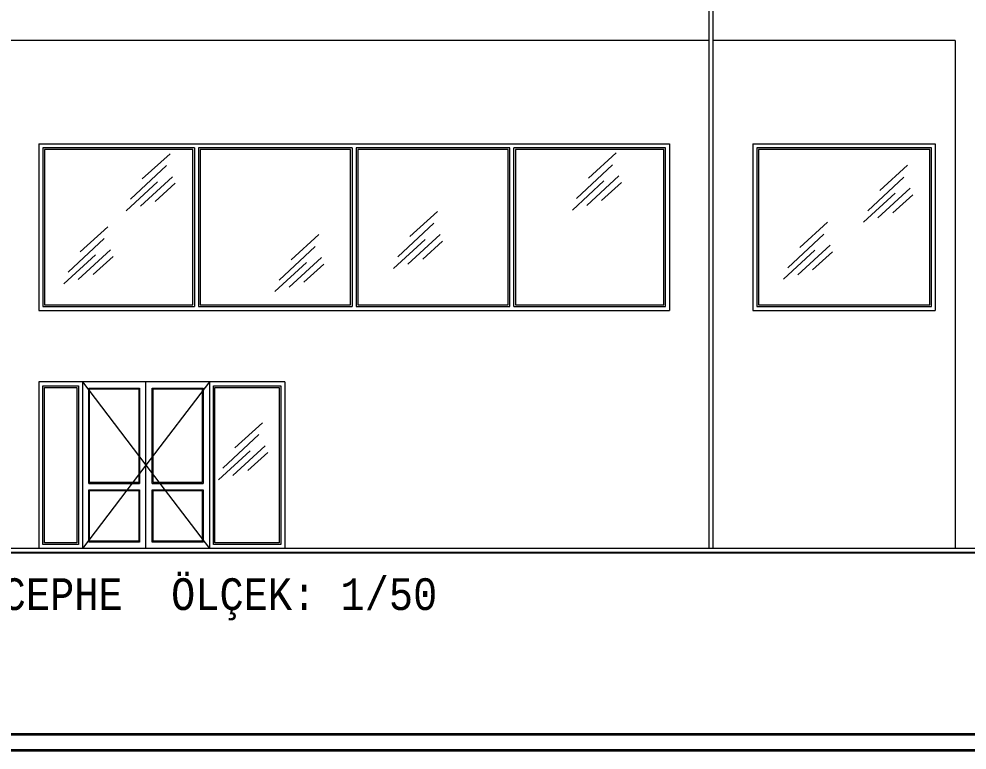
# Model space of a CAD drawing. Header units: inches. Extents: x -7543 to -822, y 102837 to 190349.
# Drawn here: x -823.8313 to -823.5923, y 102836.6651 to 102836.8494 of the extents above; entities that cross this region are included whole.
import ezdxf

# ---------------------------------------------------------------- set-up
doc = ezdxf.new("R2010")
doc.units = ezdxf.units.IN
doc.header["$MEASUREMENT"] = 0
doc.linetypes.add('ACAD_ISO07W100', pattern=[3, 0, -3])
doc.layers.get('0').update_dxf_attribs({"lineweight": 25})
for name, color, linetype, lineweight, true_color in [('BALKON', 7, 'Continuous', 20, 0xffaaa9), ('DUVAR', 7, 'Continuous', 35, 0xfc4642), ('KAPI', 7, 'Continuous', 18, 0xffb360), ('PENCERE', 7, 'Continuous', 18, 0xffb360)]:
    doc.layers.add(name, color=color, linetype=linetype, lineweight=lineweight, true_color=true_color)
doc.layers.add('SIVA', color=150, linetype='Continuous', lineweight=15)
doc.layers.add('YAZI', color=7, linetype='Continuous', lineweight=25)
doc.styles.add('ISIM', font='monos.ttf', dxfattribs={"width": 1.1, "height": 200})

msp = doc.modelspace()

# ---------------------------------------------------------------- linework, layer by layer
msp.add_line((-824.28242, 102836.71489), (-823.37425, 102836.71489))
at = {"layer": 'BALKON', "color": 20}
for p, q in [((-823.65726, 102836.71589, -0.002), (-823.65726, 102836.85389, -0.002)), ((-823.65626, 102836.71589, -0.002), (-823.65626, 102836.85389, -0.002)), ((-823.65726, 102836.84389, -0.002), (-824.00526, 102836.84389, -0.002)), ((-823.59526, 102836.84389, -0.002), (-823.65626, 102836.84389, -0.002)), ((-823.59526, 102836.84389, -0.002), (-823.59526, 102836.71589, -0.002)), ((-823.82626, 102836.81789, -0.002), (-823.66726, 102836.81789, -0.002)), ((-823.82626, 102836.81789, -0.002), (-823.82626, 102836.77589, -0.002)), ((-823.66726, 102836.81789, -0.002), (-823.66726, 102836.77589, -0.002)), ((-823.64626, 102836.81789, -0.002), (-823.60026, 102836.81789, -0.002)), ((-823.64626, 102836.81789, -0.002), (-823.64626, 102836.77589, -0.002)), ((-823.60026, 102836.81789, -0.002), (-823.60026, 102836.77589, -0.002)), ((-823.82626, 102836.77589, -0.002), (-823.66726, 102836.77589, -0.002)), ((-823.64626, 102836.77589, -0.002), (-823.60026, 102836.77589, -0.002)), ((-823.82626, 102836.75789, -0.002), (-823.82626, 102836.71589, -0.002)), ((-823.76426, 102836.75789, -0.002), (-823.82626, 102836.75789, -0.002)), ((-823.76426, 102836.75789, -0.002), (-823.76426, 102836.71589, -0.002)), ((-823.44376, 102836.71589, -0.002), (-824.21876, 102836.71589, -0.002))]:
    msp.add_line(p, q, dxfattribs=at)
at = {"layer": 'DUVAR'}
for p, q in [((-837.60107, 102836.66908), (-821.99356, 102836.66908)), ((-837.60507, 102836.66508), (-821.98956, 102836.66508))]:
    msp.add_line(p, q, dxfattribs=at)
at = {"layer": 'KAPI'}
for p, q in [((-823.82526, 102836.81689, -0.002), (-823.82526, 102836.77689, -0.002)), ((-823.78701, 102836.81689, -0.002), (-823.82526, 102836.81689, -0.002)), ((-823.78701, 102836.81689, -0.002), (-823.78701, 102836.77689, -0.002)), ((-823.78601, 102836.81689, -0.002), (-823.78601, 102836.77689, -0.002)), ((-823.74726, 102836.81689, -0.002), (-823.78601, 102836.81689, -0.002)), ((-823.74726, 102836.81689, -0.002), (-823.74726, 102836.77689, -0.002)), ((-823.74626, 102836.81689, -0.002), (-823.74626, 102836.77689, -0.002)), ((-823.70751, 102836.81689, -0.002), (-823.74626, 102836.81689, -0.002)), ((-823.70751, 102836.77689, -0.002), (-823.70751, 102836.81689, -0.002)), ((-823.66826, 102836.81689, -0.002), (-823.70651, 102836.81689, -0.002)), ((-823.70651, 102836.77689, -0.002), (-823.70651, 102836.81689, -0.002)), ((-823.66826, 102836.77689, -0.002), (-823.66826, 102836.81689, -0.002)), ((-823.60126, 102836.81689, -0.002), (-823.64526, 102836.81689, -0.002)), ((-823.64526, 102836.81689, -0.002), (-823.64526, 102836.77689, -0.002)), ((-823.60126, 102836.77689, -0.002), (-823.60126, 102836.81689, -0.002)), ((-823.78741, 102836.81649, -0.002), (-823.82486, 102836.81649, -0.002)), ((-823.82486, 102836.81649, -0.002), (-823.82486, 102836.77729, -0.002)), ((-823.78741, 102836.77729, -0.002), (-823.78741, 102836.81649, -0.002)), ((-823.74766, 102836.81649, -0.002), (-823.78561, 102836.81649, -0.002)), ((-823.78561, 102836.81649, -0.002), (-823.78561, 102836.77729, -0.002)), ((-823.74766, 102836.77729, -0.002), (-823.74766, 102836.81649, -0.002)), ((-823.70791, 102836.81649, -0.002), (-823.74586, 102836.81649, -0.002)), ((-823.74586, 102836.81649, -0.002), (-823.74586, 102836.77729, -0.002)), ((-823.70791, 102836.77729, -0.002), (-823.70791, 102836.81649, -0.002)), ((-823.66866, 102836.81649, -0.002), (-823.70611, 102836.81649, -0.002)), ((-823.70611, 102836.81649, -0.002), (-823.70611, 102836.77729, -0.002)), ((-823.66866, 102836.77729, -0.002), (-823.66866, 102836.81649, -0.002)), ((-823.60166, 102836.81649, -0.002), (-823.64486, 102836.81649, -0.002)), ((-823.64486, 102836.81649, -0.002), (-823.64486, 102836.77729, -0.002)), ((-823.60166, 102836.77729, -0.002), (-823.60166, 102836.81649, -0.002)), ((-823.82526, 102836.77689, -0.002), (-823.78701, 102836.77689, -0.002)), ((-823.82486, 102836.77729, -0.002), (-823.78741, 102836.77729, -0.002)), ((-823.78601, 102836.77689, -0.002), (-823.74726, 102836.77689, -0.002)), ((-823.78561, 102836.77729, -0.002), (-823.74766, 102836.77729, -0.002)), ((-823.74626, 102836.77689, -0.002), (-823.70751, 102836.77689, -0.002)), ((-823.74586, 102836.77729, -0.002), (-823.70791, 102836.77729, -0.002)), ((-823.70651, 102836.77689, -0.002), (-823.66826, 102836.77689, -0.002)), ((-823.70611, 102836.77729, -0.002), (-823.66866, 102836.77729, -0.002)), ((-823.64526, 102836.77689, -0.002), (-823.60126, 102836.77689, -0.002)), ((-823.64486, 102836.77729, -0.002), (-823.60166, 102836.77729, -0.002)), ((-823.82526, 102836.75689, -0.002), (-823.81626, 102836.75689, -0.002)), ((-823.82526, 102836.71689, -0.002), (-823.82526, 102836.75689, -0.002)), ((-823.81626, 102836.75689, -0.002), (-823.81626, 102836.71689, -0.002)), ((-823.81526, 102836.75789, -0.002), (-823.81526, 102836.71589, -0.002)), ((-823.79926, 102836.71589, -0.002), (-823.79926, 102836.75789, -0.002)), ((-823.78326, 102836.75789, -0.002), (-823.78326, 102836.71589, -0.002)), ((-823.78226, 102836.75689, -0.002), (-823.76526, 102836.75689, -0.002)), ((-823.78226, 102836.71689, -0.002), (-823.78226, 102836.75689, -0.002)), ((-823.76526, 102836.75689, -0.002), (-823.76526, 102836.71689, -0.002)), ((-823.82486, 102836.75649, -0.002), (-823.81666, 102836.75649, -0.002)), ((-823.82486, 102836.71729, -0.002), (-823.82486, 102836.75649, -0.002)), ((-823.81666, 102836.75649, -0.002), (-823.81666, 102836.71729, -0.002)), ((-823.81366, 102836.75629, -0.002), (-823.80086, 102836.75629, -0.002)), ((-823.81366, 102836.73229, -0.002), (-823.81366, 102836.75629, -0.002)), ((-823.81346, 102836.75609, -0.002), (-823.80106, 102836.75609, -0.002)), ((-823.81346, 102836.73249, -0.002), (-823.81346, 102836.75609, -0.002)), ((-823.80106, 102836.75609, -0.002), (-823.80106, 102836.73249, -0.002)), ((-823.80086, 102836.75629, -0.002), (-823.80086, 102836.73229, -0.002)), ((-823.79766, 102836.75629, -0.002), (-823.78486, 102836.75629, -0.002)), ((-823.79766, 102836.73229, -0.002), (-823.79766, 102836.75629, -0.002)), ((-823.79746, 102836.75609, -0.002), (-823.78506, 102836.75609, -0.002)), ((-823.79746, 102836.73249, -0.002), (-823.79746, 102836.75609, -0.002)), ((-823.78506, 102836.75609, -0.002), (-823.78506, 102836.73249, -0.002)), ((-823.78486, 102836.75629, -0.002), (-823.78486, 102836.73229, -0.002)), ((-823.78186, 102836.75649, -0.002), (-823.76566, 102836.75649, -0.002)), ((-823.78186, 102836.71729, -0.002), (-823.78186, 102836.75649, -0.002)), ((-823.76566, 102836.75649, -0.002), (-823.76566, 102836.71729, -0.002)), ((-823.81366, 102836.73229, -0.002), (-823.80086, 102836.73229, -0.002)), ((-823.81366, 102836.71749, -0.002), (-823.81366, 102836.73069, -0.002)), ((-823.81366, 102836.73069, -0.002), (-823.80086, 102836.73069, -0.002)), ((-823.80106, 102836.73249, -0.002), (-823.81346, 102836.73249, -0.002)), ((-823.81346, 102836.73049, -0.002), (-823.80106, 102836.73049, -0.002)), ((-823.81346, 102836.71769, -0.002), (-823.81346, 102836.73049, -0.002)), ((-823.80106, 102836.73049, -0.002), (-823.80106, 102836.71769, -0.002)), ((-823.80086, 102836.73069, -0.002), (-823.80086, 102836.71749, -0.002)), ((-823.79766, 102836.73229, -0.002), (-823.78486, 102836.73229, -0.002)), ((-823.79766, 102836.71749, -0.002), (-823.79766, 102836.73069, -0.002)), ((-823.79766, 102836.73069, -0.002), (-823.78486, 102836.73069, -0.002)), ((-823.78506, 102836.73249, -0.002), (-823.79746, 102836.73249, -0.002)), ((-823.79746, 102836.73049, -0.002), (-823.78506, 102836.73049, -0.002)), ((-823.79746, 102836.71769, -0.002), (-823.79746, 102836.73049, -0.002)), ((-823.78506, 102836.73049, -0.002), (-823.78506, 102836.71769, -0.002)), ((-823.78486, 102836.73069, -0.002), (-823.78486, 102836.71749, -0.002)), ((-823.81626, 102836.71689, -0.002), (-823.82526, 102836.71689, -0.002)), ((-823.81666, 102836.71729, -0.002), (-823.82486, 102836.71729, -0.002)), ((-823.80086, 102836.71749, -0.002), (-823.81366, 102836.71749, -0.002)), ((-823.80106, 102836.71769, -0.002), (-823.81346, 102836.71769, -0.002)), ((-823.78486, 102836.71749, -0.002), (-823.79766, 102836.71749, -0.002)), ((-823.78506, 102836.71769, -0.002), (-823.79746, 102836.71769, -0.002)), ((-823.76526, 102836.71689, -0.002), (-823.78226, 102836.71689, -0.002)), ((-823.76566, 102836.71729, -0.002), (-823.78186, 102836.71729, -0.002))]:
    msp.add_line(p, q, dxfattribs=at)
at = {"layer": 'PENCERE', "linetype": 'ACAD_ISO07W100'}
for p, q in [((-823.81526, 102836.75789, -0.002), (-823.79926, 102836.73689, -0.002)), ((-823.78326, 102836.75789, -0.002), (-823.79926, 102836.73689, -0.002)), ((-823.79926, 102836.73689, -0.002), (-823.81526, 102836.71589, -0.002)), ((-823.79926, 102836.73689, -0.002), (-823.78326, 102836.71589, -0.002))]:
    msp.add_line(p, q, dxfattribs=at)
at = {"layer": 'SIVA'}
for p, q in [((-823.80016, 102836.80905), (-823.79318, 102836.81538)), ((-823.68767, 102836.80925), (-823.68069, 102836.81558)), ((-823.7941, 102836.81241), (-823.80317, 102836.80394)), ((-823.68161, 102836.81261), (-823.69068, 102836.80413)), ((-823.61423, 102836.80614), (-823.60725, 102836.81247)), ((-823.80063, 102836.80213), (-823.79253, 102836.80958)), ((-823.68814, 102836.80233), (-823.68004, 102836.80978)), ((-823.60818, 102836.8095), (-823.61724, 102836.80103)), ((-823.79631, 102836.80834), (-823.80425, 102836.80101)), ((-823.79188, 102836.80793), (-823.79691, 102836.80337)), ((-823.68382, 102836.80854), (-823.69175, 102836.8012)), ((-823.67938, 102836.80812), (-823.68442, 102836.80357)), ((-823.61039, 102836.80543), (-823.61832, 102836.7981)), ((-823.61471, 102836.79922), (-823.6066, 102836.80667)), ((-823.60595, 102836.80502), (-823.61098, 102836.80046)), ((-823.73274, 102836.79449), (-823.72576, 102836.80082)), ((-823.72668, 102836.79785), (-823.73575, 102836.78938)), ((-823.63444, 102836.79177), (-823.62746, 102836.7981)), ((-823.81584, 102836.79064), (-823.80886, 102836.79697)), ((-823.73322, 102836.78757), (-823.72511, 102836.79502)), ((-823.62838, 102836.79513), (-823.63745, 102836.78666)), ((-823.80978, 102836.794), (-823.81885, 102836.78553)), ((-823.76266, 102836.78867), (-823.75568, 102836.79499)), ((-823.7289, 102836.79378), (-823.73683, 102836.78645)), ((-823.72446, 102836.79337), (-823.72949, 102836.78881)), ((-823.81631, 102836.78372), (-823.8082, 102836.79117)), ((-823.7566, 102836.79203), (-823.76567, 102836.78355)), ((-823.63059, 102836.79106), (-823.63852, 102836.78373)), ((-823.63491, 102836.78485), (-823.6268, 102836.7923)), ((-823.62615, 102836.79065), (-823.63118, 102836.78609)), ((-823.81199, 102836.78993), (-823.81992, 102836.78259)), ((-823.80755, 102836.78952), (-823.81258, 102836.78496)), ((-823.75881, 102836.78796), (-823.76674, 102836.78062)), ((-823.76313, 102836.78174), (-823.75503, 102836.7892)), ((-823.75438, 102836.78754), (-823.75941, 102836.78299)), ((-823.77684, 102836.74122), (-823.76986, 102836.74755)), ((-823.77078, 102836.74458), (-823.77985, 102836.73611)), ((-823.77299, 102836.74051), (-823.78092, 102836.73318)), ((-823.77731, 102836.7343), (-823.76921, 102836.74176)), ((-823.76856, 102836.7401), (-823.77359, 102836.73555))]:
    msp.add_line(p, q, dxfattribs=at)

# ---------------------------------------------------------------- texts
at = {"layer": 'YAZI', "style": 'ISIM', "width": 0.9}
msp.add_text('A-B BLOK DOĞU CEPHE  ÖLÇEK: 1/50', height=0.008, dxfattribs=at).set_placement((-823.92102, 102836.70038, -0.002))

doc.saveas('drawing.dxf')
